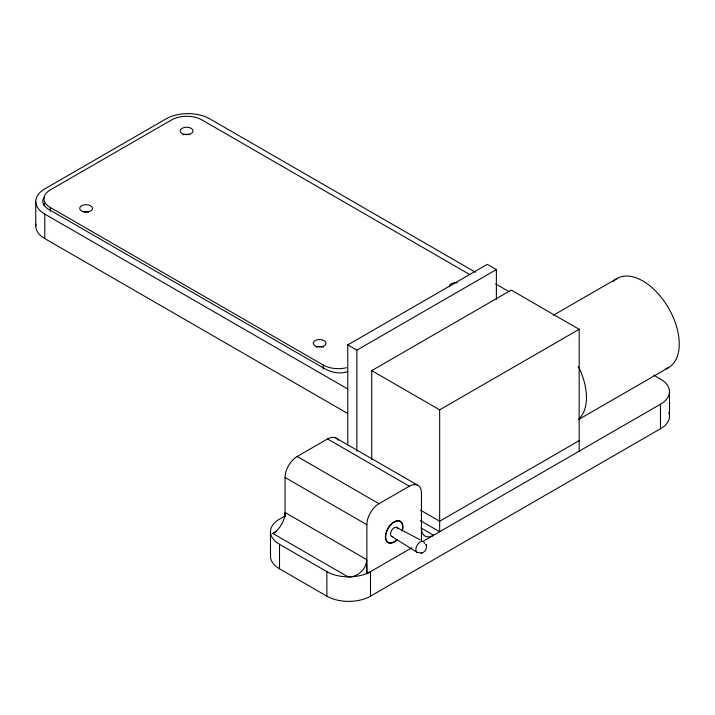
<?xml version="1.0" encoding="UTF-8"?>
<svg xmlns="http://www.w3.org/2000/svg" width="715" height="715" viewBox="0 0 715 715"><rect width="100%" height="100%" fill="white"/><g stroke="black" fill="none" stroke-linecap="round" stroke-linejoin="round"><path stroke-width="1.07" d="M669.499 391.641L669.499 416.157M366.572 559.559C366.875 569.363 356.937 577.666 348.026 576.862L272.933 533.515A17.16 9.903 -60 0 0 285.07 512.503L366.572 559.559L366.875 573.743L411.849 547.77M44.571 197.117C39.718 202.005 45.554 208.154 50.265 210.246L324.422 368.529C331.17 372.569 339.545 374.142 347.168 371.818M347.776 444.837L347.776 344.889L487.281 264.344L496.38 269.6L496.38 299.585M347.776 344.889L356.874 350.144L496.38 269.6M371.729 459.718L371.729 370.629L511.234 290.084L579.168 329.311L579.168 451.174M285.07 516.811L285.07 477.477A17.16 9.903 -60 0 1 297.199 456.465L327.524 438.956A17.16 9.903 -60 0 1 338.302 440.315M553.321 315.27L617.125 278.439M371.729 370.629L439.662 409.847L579.168 329.311M285.294 515.792L279.52 519.117A30.861 17.821 0 0 0 279.52 544.321L279.52 568.827L326.862 596.158A30.861 17.821 0 0 0 370.504 596.158L660.463 428.759A30.861 17.821 0 0 0 668.847 412.501M272.933 533.515L276.669 531.352M366.875 573.743L366.875 524.712A17.16 9.903 -60 0 1 379.013 503.7L409.338 486.191A17.16 9.903 -60 0 1 421.466 493.198L421.466 541.148M578.694 419.482L668.588 367.582M579.168 440.672L439.662 521.208L420.411 510.099M422.404 541.684L660.463 404.243A30.861 17.821 0 0 0 660.463 379.039L653.733 375.161M420.849 553.187L421.636 553.061L420.849 553.187C424.96 552.945 427.758 548.092 425.908 544.41L426.194 545.161M420.08 539.771L396.745 527.482M475.395 272.201L209.772 118.842A30.861 17.821 0 0 0 166.121 118.842L44.786 188.894A30.861 17.821 0 0 0 44.786 214.089L44.786 238.604L347.463 413.35M495.674 283.909L509.196 291.711M470.032 274.703L201.889 119.888A21.414 12.361 0 0 0 171.6 119.897L50.247 189.94A21.414 12.361 0 0 0 50.265 207.43L50.247 211.443M50.247 207.439L323.216 365.034A21.414 12.361 0 0 0 346.435 367.733M44.786 214.089L347.463 388.835M335.836 437.964L417.649 485.199M327.524 438.956L409.338 486.191M420.411 520.6L439.662 531.719L439.662 409.847M297.199 456.465L379.013 503.7M421.09 527.992L433.603 535.222A17.16 9.903 -60 0 1 421.466 528.215M285.07 477.477L366.875 524.712M279.52 544.321L326.862 571.643A30.861 17.821 0 0 0 370.504 571.643L370.504 596.158M391.597 536.393L417.149 552.382M660.463 404.243L660.463 428.759M356.874 350.144L356.874 451.201M326.862 571.643L326.862 596.158M323.216 365.034L323.216 369.038M270.485 531.719L270.485 556.234M35.75 201.496L35.75 226.003M43.99 205.697A21.414 12.361 0 0 1 44.393 203.328M183.067 134.84A6.435 3.718 0 0 1 189.841 134.733M83.637 211.971A6.435 3.718 0 0 1 88.74 212.024M316.084 347.141A6.435 3.718 0 0 1 323.377 347.231M449.422 286.313A6.435 3.718 0 0 1 457.296 282.765M397.138 539.414A12.012 6.936 -60 0 1 385.743 537.966A12.012 6.936 -60 0 1 395.181 521.619A12.012 6.936 -60 0 1 402.125 530.771M392.83 536.616A5.148 2.967 -60 0 1 391.731 530.235A5.148 2.967 -60 0 1 397.674 528.76M419.857 552.284A6.221 3.593 -60 0 1 415.853 549.54A6.221 3.593 -60 0 1 419.848 542.176A6.221 3.593 -60 0 1 424.576 543.579M578.265 366.321A51.471 29.717 60 0 1 579.168 418.606M613.095 281.639A51.471 29.717 60 0 1 667.694 306.628A51.471 29.717 60 0 1 665.799 368.877M279.52 568.827A30.861 17.821 0 0 1 270.645 554.393M44.786 238.604A30.861 17.821 0 0 1 35.911 224.161M397.415 539.512A12.441 7.177 -60 0 1 385.448 538.252A12.441 7.177 -60 0 1 395.279 521.226A12.441 7.177 -60 0 1 402.348 530.959M183.281 134.116A6.435 3.718 0 0 0 193.041 131.006A6.435 3.718 0 0 0 183.505 127.681A6.435 3.718 0 0 0 183.281 134.116M82.743 211.577A6.435 3.718 0 0 0 92.503 208.476A6.435 3.718 0 0 0 82.967 205.151A6.435 3.718 0 0 0 82.743 211.577M316.298 346.418A6.435 3.718 0 0 0 326.058 343.316A6.435 3.718 0 0 0 316.522 339.991A6.435 3.718 0 0 0 316.298 346.418"/></g></svg>
